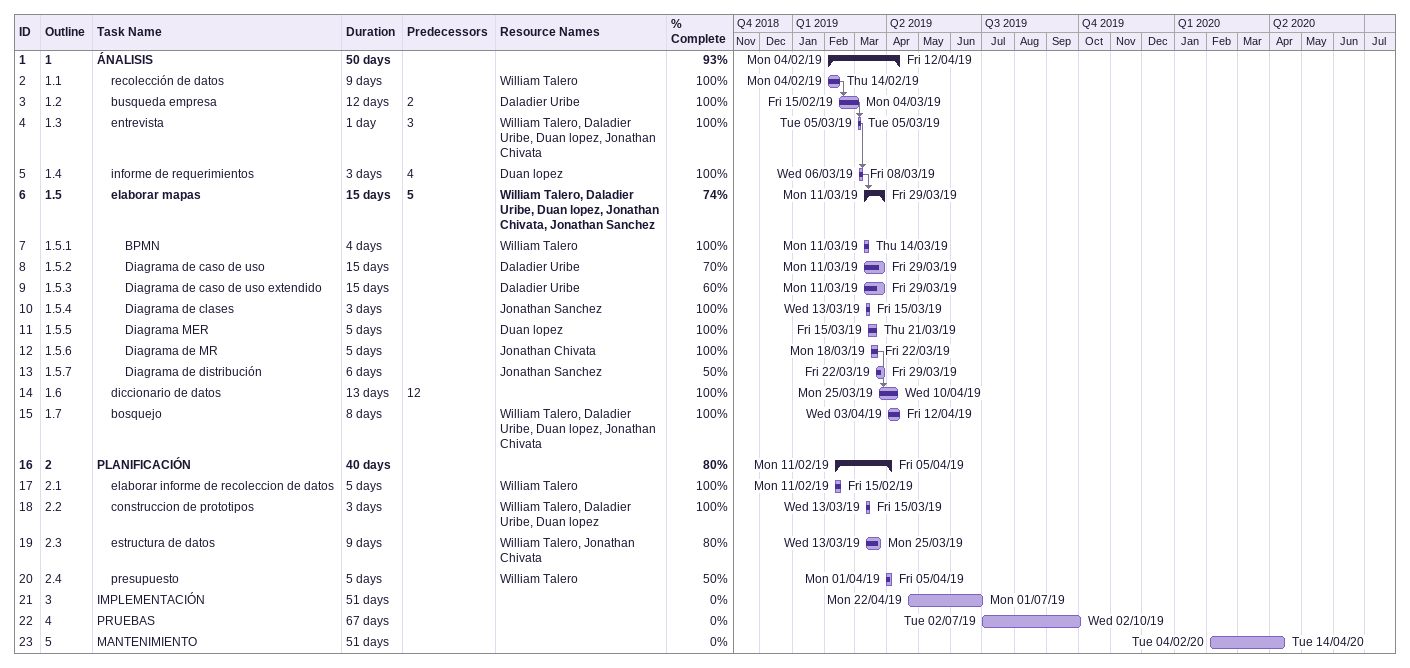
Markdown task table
| ID | WBS | Task | Duration | Start | Finish | Predecessors | Resources | % complete |
|---|---|---|---|---|---|---|---|---|
| 1 | 1 | **ÁNALISIS** | 50d | 2019-02-04 | 2019-04-12 |  |  | 93 |
| 2 | 1.1 | recolección de datos | 9d | 2019-02-04 | 2019-02-14 |  | William Talero | 100 |
| 3 | 1.2 | busqueda empresa | 12d | 2019-02-15 | 2019-03-04 | 2 | Daladier Uribe | 100 |
| 4 | 1.3 | entrevista | 1d | 2019-03-05 | 2019-03-05 | 3 | William Talero, Daladier Uribe, Duan lopez, Jonathan Chivata | 100 |
| 5 | 1.4 | informe de requerimientos | 3d | 2019-03-06 | 2019-03-08 | 4 | Duan lopez | 100 |
| 6 | 1.5 | **elaborar mapas** | 15d | 2019-03-11 | 2019-03-29 | 5 | William Talero, Daladier Uribe, Duan lopez, Jonathan Chivata, Jonathan Sanchez | 74 |
| 7 | 1.5.1 | BPMN | 4d | 2019-03-11 | 2019-03-14 |  | William Talero | 100 |
| 8 | 1.5.2 | Diagrama de caso de uso | 15d | 2019-03-11 | 2019-03-29 |  | Daladier Uribe | 70 |
| 9 | 1.5.3 | Diagrama de caso de uso extendido | 15d | 2019-03-11 | 2019-03-29 |  | Daladier Uribe | 60 |
| 10 | 1.5.4 | Diagrama de clases | 3d | 2019-03-13 | 2019-03-15 |  | Jonathan Sanchez | 100 |
| 11 | 1.5.5 | Diagrama MER | 5d | 2019-03-15 | 2019-03-21 |  | Duan lopez | 100 |
| 12 | 1.5.6 | Diagrama de MR | 5d | 2019-03-18 | 2019-03-22 |  | Jonathan Chivata | 100 |
| 13 | 1.5.7 | Diagrama de distribución | 6d | 2019-03-22 | 2019-03-29 |  | Jonathan Sanchez | 50 |
| 14 | 1.6 | diccionario de datos | 13d | 2019-03-25 | 2019-04-10 | 12 |  | 100 |
| 15 | 1.7 | bosquejo | 8d | 2019-04-03 | 2019-04-12 |  | William Talero, Daladier Uribe, Duan lopez, Jonathan Chivata | 100 |
| 16 | 2 | **PLANIFICACIÓN** | 40d | 2019-02-11 | 2019-04-05 |  |  | 80 |
| 17 | 2.1 | elaborar informe de recoleccion de datos | 5d | 2019-02-11 | 2019-02-15 |  | William Talero | 100 |
| 18 | 2.2 | construccion de prototipos | 3d | 2019-03-13 | 2019-03-15 |  | William Talero, Daladier Uribe, Duan lopez | 100 |
| 19 | 2.3 | estructura de datos | 9d | 2019-03-13 | 2019-03-25 |  | William Talero, Jonathan Chivata | 80 |
| 20 | 2.4 | presupuesto | 5d | 2019-04-01 | 2019-04-05 |  | William Talero | 50 |
| 21 | 3 | IMPLEMENTACIÓN | 51d | 2019-04-22 | 2019-07-01 |  |  | 0 |
| 22 | 4 | PRUEBAS | 67d | 2019-07-02 | 2019-10-02 |  |  | 0 |
| 23 | 5 | MANTENIMIENTO | 51d | 2020-02-04 | 2020-04-14 |  |  | 0 |
